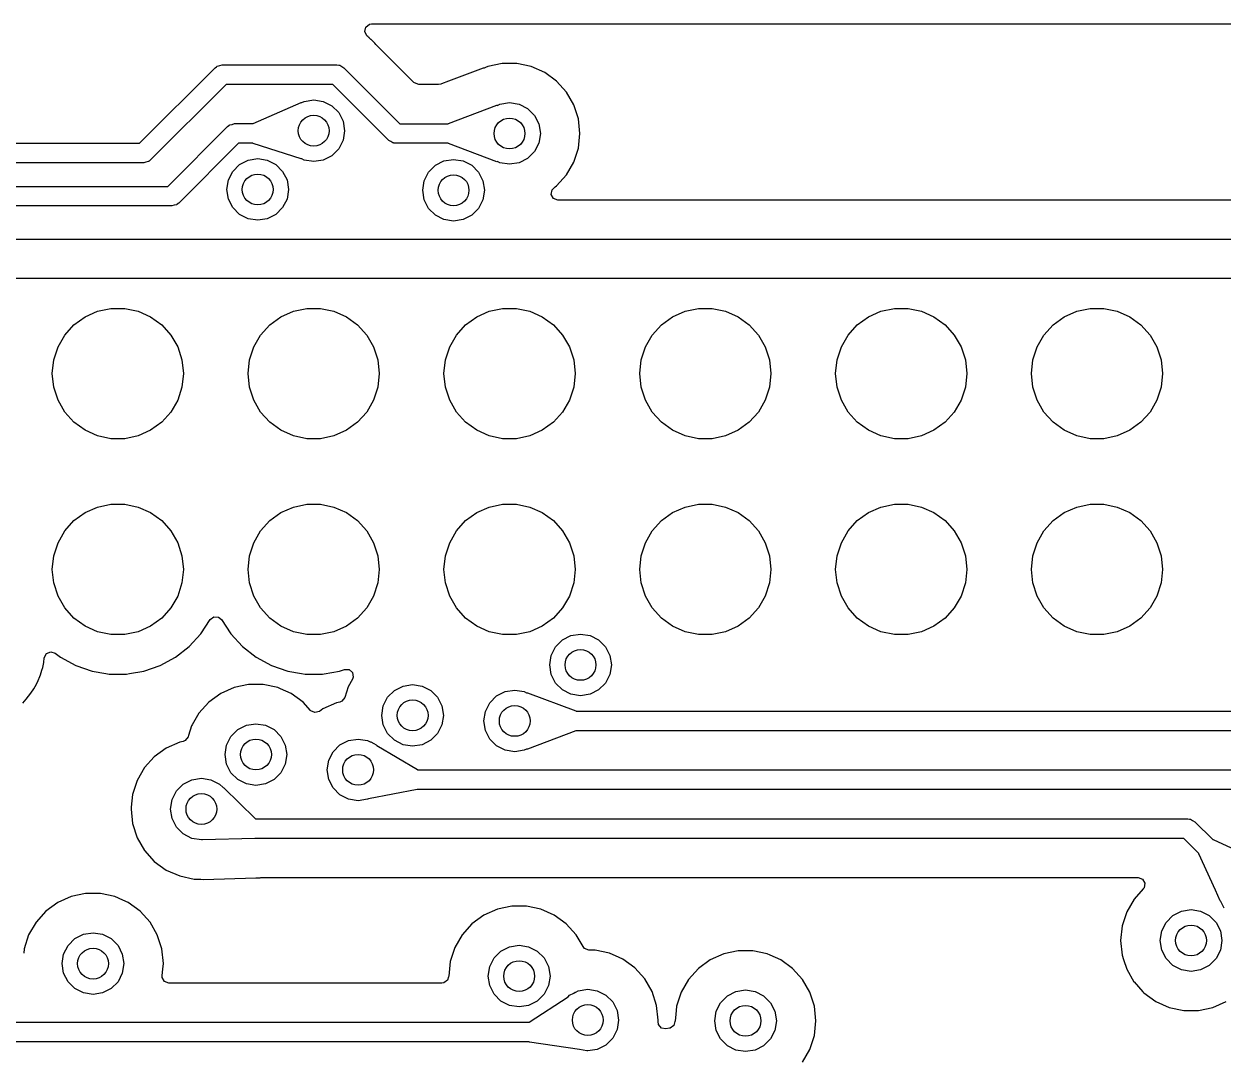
# Model space of a CAD drawing. Extents: x 106.8 to 191.4, y -142.2 to -57.6.
# Drawn here: x 146.58 to 162.13, y -71 to -57.61 of the extents above; entities that cross this region are included whole.
import ezdxf

# ---------------------------------------------------------------- set-up
doc = ezdxf.new("R2010")
doc.units = 0
doc.layers.add('BLACK', color=7, linetype='CONTINUOUS')

msp = doc.modelspace()

# ---------------------------------------------------------------- linework, layer by layer
at = {"layer": 'BLACK', "linetype": 'CONTINUOUS'}
for p, q in [((151.001, -57.7074), (151.014, -57.6489)), ((151.014, -57.6489), (151.062, -57.6129)), ((151.062, -57.6129), (151.088, -57.6091)), ((151.088, -57.6091), (186.522, -57.6091)), ((151.028, -57.7611), (151.001, -57.7074)), ((151.04, -57.7726), (151.028, -57.7611)), ((151.048, -57.7805), (151.04, -57.7726)), ((151.055, -57.7859), (151.048, -57.7805)), ((151.057, -57.7878), (151.055, -57.7859)), ((151.059, -57.7895), (151.057, -57.7878)), ((151.057, -57.7878), (151.057, -57.7878)), ((151.061, -57.7914), (151.059, -57.7895)), ((151.08, -57.8097), (151.061, -57.7914)), ((151.082, -57.8116), (151.08, -57.8097)), ((151.132, -57.8588), (151.082, -57.8116)), ((151.132, -57.8591), (151.132, -57.8588)), ((151.144, -57.8742), (151.132, -57.8591)), ((151.638, -58.3684), (151.144, -57.8742)), ((149.077, -58.1637), (149.08, -58.1603)), ((149.08, -58.1603), (149.082, -58.1595)), ((149.082, -58.1595), (149.087, -58.1556)), ((149.087, -58.1556), (149.118, -58.149)), ((149.118, -58.149), (149.148, -58.1401)), ((149.148, -58.1401), (150.638, -58.1401)), ((150.638, -58.1401), (150.661, -58.1433)), ((150.661, -58.1433), (150.665, -58.143)), ((150.665, -58.143), (150.668, -58.1443)), ((150.668, -58.1443), (150.674, -58.1452)), ((150.674, -58.1452), (150.7, -58.1622)), ((150.7, -58.1622), (150.728, -58.1773)), ((152.595, -58.1608), (152.564, -58.1746)), ((152.782, -58.1211), (152.595, -58.1608)), ((152.973, -58.1211), (152.782, -58.1211)), ((153.159, -58.1608), (152.973, -58.1211)), ((153.334, -58.2385), (153.159, -58.1608)), ((153.159, -58.1608), (153.159, -58.1608)), ((148.079, -59.1566), (149.058, -58.1773)), ((149.058, -58.1773), (149.077, -58.1637)), ((150.728, -58.1773), (151.453, -58.9026)), ((152.533, -58.1832), (152.086, -58.3507)), ((152.543, -58.1811), (152.533, -58.1832)), ((152.547, -58.1802), (152.543, -58.1811)), ((152.564, -58.1746), (152.547, -58.1802)), ((153.488, -58.3507), (153.334, -58.2385)), ((149.201, -58.3941), (148.222, -59.3734)), ((150.586, -58.3941), (149.201, -58.3941)), ((151.311, -59.1194), (150.586, -58.3941)), ((151.644, -58.3735), (151.638, -58.3684)), ((151.7, -58.3941), (151.644, -58.3735)), ((151.955, -58.3941), (151.7, -58.3941)), ((151.986, -58.3885), (151.955, -58.3941)), ((151.994, -58.3853), (151.986, -58.3885)), ((152.086, -58.3507), (151.994, -58.3853)), ((153.616, -58.4927), (153.488, -58.3507)), ((150.173, -58.6293), (150.182, -58.6291)), ((150.182, -58.6295), (150.213, -58.6137)), ((150.182, -58.6291), (150.182, -58.6295)), ((150.213, -58.6137), (150.337, -58.5941)), ((150.337, -58.5941), (150.461, -58.6137)), ((150.461, -58.6137), (150.572, -58.6705)), ((153.712, -58.658), (153.616, -58.4927)), ((149.551, -58.899), (150.173, -58.6293)), ((150.572, -58.6705), (150.661, -58.759)), ((150.661, -58.759), (150.718, -58.8705)), ((152.085, -58.8998), (152.713, -58.664)), ((152.713, -58.664), (152.722, -58.6643)), ((152.722, -58.6643), (152.723, -58.6648)), ((152.723, -58.6648), (152.753, -58.6492)), ((152.753, -58.6492), (152.877, -58.6296)), ((152.877, -58.6296), (153.001, -58.6492)), ((153.001, -58.6492), (153.112, -58.706)), ((153.112, -58.706), (153.201, -58.7945)), ((153.771, -58.8397), (153.712, -58.658)), ((148.444, -59.7154), (149.22, -58.9393)), ((149.22, -58.9393), (149.238, -58.9257)), ((149.238, -58.9257), (149.241, -58.9223)), ((149.241, -58.9223), (149.243, -58.9215)), ((149.243, -58.9215), (149.249, -58.9176)), ((149.249, -58.9176), (149.279, -58.911)), ((149.279, -58.911), (149.309, -58.9021)), ((149.309, -58.9021), (149.547, -58.9021)), ((149.547, -58.9015), (149.551, -58.899)), ((149.547, -58.9021), (149.547, -58.9015)), ((150.718, -58.8705), (150.737, -58.9941)), ((151.453, -58.9026), (152.08, -58.9026)), ((152.08, -58.9026), (152.081, -58.9024)), ((152.081, -58.9024), (152.085, -58.8998)), ((153.201, -58.7945), (153.258, -58.906)), ((153.258, -58.906), (153.277, -59.0296)), ((153.791, -59.0296), (153.771, -58.8397)), ((150.737, -58.9941), (150.718, -59.1177)), ((153.277, -59.0296), (153.258, -59.1532)), ((153.771, -59.2195), (153.791, -59.0296)), ((113.042, -59.1566), (148.079, -59.1566)), ((149.362, -59.1561), (148.586, -59.9322)), ((149.549, -59.1561), (149.362, -59.1561)), ((149.552, -59.1587), (149.549, -59.1561)), ((150.174, -59.3603), (149.552, -59.1587)), ((150.661, -59.2292), (150.572, -59.3177)), ((150.718, -59.1177), (150.661, -59.2292)), ((151.339, -59.1345), (151.311, -59.1194)), ((151.365, -59.1515), (151.339, -59.1345)), ((151.371, -59.1524), (151.365, -59.1515)), ((151.374, -59.1537), (151.371, -59.1524)), ((151.378, -59.1534), (151.374, -59.1537)), ((151.401, -59.1566), (151.378, -59.1534)), ((152.082, -59.1566), (151.401, -59.1566)), ((152.085, -59.1594), (152.082, -59.1566)), ((152.713, -59.3952), (152.085, -59.1594)), ((153.258, -59.1532), (153.201, -59.2647)), ((153.712, -59.4012), (153.771, -59.2195)), ((148.162, -59.4017), (148.132, -59.4106)), ((148.193, -59.3951), (148.162, -59.4017)), ((148.198, -59.3912), (148.193, -59.3951)), ((148.2, -59.3904), (148.198, -59.3912)), ((148.203, -59.387), (148.2, -59.3904)), ((148.222, -59.3734), (148.203, -59.387)), ((149.375, -59.4325), (149.487, -59.3757)), ((149.487, -59.3757), (149.611, -59.3561)), ((149.611, -59.3561), (149.734, -59.3757)), ((149.734, -59.3757), (149.846, -59.4325)), ((150.182, -59.36), (150.174, -59.3603)), ((150.183, -59.3589), (150.182, -59.36)), ((150.213, -59.3745), (150.183, -59.3589)), ((150.337, -59.3941), (150.213, -59.3745)), ((150.461, -59.3745), (150.337, -59.3941)), ((150.572, -59.3177), (150.461, -59.3745)), ((151.915, -59.4426), (152.027, -59.3858)), ((152.027, -59.3858), (152.151, -59.3662)), ((152.151, -59.3662), (152.274, -59.3858)), ((152.274, -59.3858), (152.386, -59.4426)), ((152.722, -59.3951), (152.713, -59.3952)), ((152.723, -59.3943), (152.722, -59.3951)), ((152.753, -59.41), (152.723, -59.3943)), ((153.112, -59.3532), (153.001, -59.41)), ((153.201, -59.2647), (153.112, -59.3532)), ((153.616, -59.5665), (153.712, -59.4012)), ((148.132, -59.4106), (112.99, -59.4106)), ((149.23, -59.6325), (149.287, -59.521)), ((149.287, -59.521), (149.375, -59.4325)), ((149.846, -59.4325), (149.934, -59.521)), ((149.934, -59.521), (149.991, -59.6325)), ((151.77, -59.6426), (151.827, -59.5311)), ((151.827, -59.5311), (151.915, -59.4426)), ((152.386, -59.4426), (152.474, -59.5311)), ((152.474, -59.5311), (152.531, -59.6426)), ((152.877, -59.4296), (152.753, -59.41)), ((153.001, -59.41), (152.877, -59.4296)), ((111.848, -59.7154), (148.444, -59.7154)), ((149.211, -59.7561), (149.23, -59.6325)), ((149.991, -59.6325), (150.011, -59.7561)), ((151.751, -59.7662), (151.77, -59.6426)), ((152.531, -59.6426), (152.551, -59.7662)), ((153.469, -59.7224), (153.488, -59.7085)), ((153.488, -59.7085), (153.616, -59.5665)), ((149.23, -59.8797), (149.211, -59.7561)), ((150.011, -59.7561), (149.991, -59.8797)), ((151.77, -59.8898), (151.751, -59.7662)), ((152.551, -59.7662), (152.531, -59.8898)), ((153.419, -59.8201), (153.429, -59.7608)), ((153.449, -59.8721), (153.419, -59.8201)), ((153.429, -59.7608), (153.454, -59.7337)), ((153.505, -59.8927), (153.449, -59.8721)), ((153.454, -59.7337), (153.469, -59.7224)), ((148.496, -59.9694), (111.849, -59.9694)), ((148.526, -59.9605), (148.496, -59.9694)), ((148.557, -59.9539), (148.526, -59.9605)), ((148.562, -59.95), (148.557, -59.9539)), ((148.565, -59.9492), (148.562, -59.95)), ((148.568, -59.9458), (148.565, -59.9492)), ((148.586, -59.9322), (148.568, -59.9458)), ((149.287, -59.9912), (149.23, -59.8797)), ((149.375, -60.0797), (149.287, -59.9912)), ((149.934, -59.9912), (149.846, -60.0797)), ((149.991, -59.8797), (149.934, -59.9912)), ((151.827, -60.0013), (151.77, -59.8898)), ((151.915, -60.0898), (151.827, -60.0013)), ((152.474, -60.0013), (152.386, -60.0898)), ((152.531, -59.8898), (152.474, -60.0013)), ((180.035, -59.8927), (153.505, -59.8927)), ((149.487, -60.1365), (149.375, -60.0797)), ((149.611, -60.1561), (149.487, -60.1365)), ((149.734, -60.1365), (149.611, -60.1561)), ((149.846, -60.0797), (149.734, -60.1365)), ((152.027, -60.1466), (151.915, -60.0898)), ((152.151, -60.1662), (152.027, -60.1466)), ((152.274, -60.1466), (152.151, -60.1662)), ((152.386, -60.0898), (152.274, -60.1466)), ((128.965, -60.4012), (180.218, -60.4012)), ((180.218, -60.9092), (129.071, -60.9092)), ((147.228, -61.5119), (147.372, -61.4075)), ((147.372, -61.4075), (147.534, -61.3352)), ((147.534, -61.3352), (147.708, -61.2983)), ((147.708, -61.2983), (147.886, -61.2983)), ((147.886, -61.2983), (148.06, -61.3352)), ((148.06, -61.3352), (148.222, -61.4075)), ((148.222, -61.4075), (148.366, -61.5119)), ((149.768, -61.5119), (149.912, -61.4075)), ((149.912, -61.4075), (150.074, -61.3352)), ((150.074, -61.3352), (150.248, -61.2983)), ((150.248, -61.2983), (150.426, -61.2983)), ((150.426, -61.2983), (150.6, -61.3352)), ((150.6, -61.3352), (150.762, -61.4075)), ((150.762, -61.4075), (150.906, -61.5119)), ((152.308, -61.5119), (152.452, -61.4075)), ((152.452, -61.4075), (152.614, -61.3352)), ((152.614, -61.3352), (152.788, -61.2983)), ((152.788, -61.2983), (152.966, -61.2983)), ((152.966, -61.2983), (153.14, -61.3352)), ((153.14, -61.3352), (153.302, -61.4075)), ((153.302, -61.4075), (153.446, -61.5119)), ((154.848, -61.5119), (154.992, -61.4075)), ((154.992, -61.4075), (155.154, -61.3352)), ((155.154, -61.3352), (155.328, -61.2983)), ((155.328, -61.2983), (155.506, -61.2983)), ((155.506, -61.2983), (155.68, -61.3352)), ((155.68, -61.3352), (155.842, -61.4075)), ((155.842, -61.4075), (155.986, -61.5119)), ((157.388, -61.5119), (157.532, -61.4075)), ((157.532, -61.4075), (157.694, -61.3352)), ((157.694, -61.3352), (157.868, -61.2983)), ((157.868, -61.2983), (158.046, -61.2983)), ((158.046, -61.2983), (158.22, -61.3352)), ((158.22, -61.3352), (158.382, -61.4075)), ((158.382, -61.4075), (158.526, -61.5119)), ((159.928, -61.5119), (160.072, -61.4075)), ((160.072, -61.4075), (160.234, -61.3352)), ((160.234, -61.3352), (160.408, -61.2983)), ((160.408, -61.2983), (160.586, -61.2983)), ((160.586, -61.2983), (160.76, -61.3352)), ((160.76, -61.3352), (160.922, -61.4075)), ((160.922, -61.4075), (161.066, -61.5119)), ((147.109, -61.644), (147.228, -61.5119)), ((148.366, -61.5119), (148.485, -61.644)), ((149.649, -61.644), (149.768, -61.5119)), ((150.906, -61.5119), (151.025, -61.644)), ((152.189, -61.644), (152.308, -61.5119)), ((153.446, -61.5119), (153.565, -61.644)), ((154.729, -61.644), (154.848, -61.5119)), ((155.986, -61.5119), (156.105, -61.644)), ((157.269, -61.644), (157.388, -61.5119)), ((158.526, -61.5119), (158.645, -61.644)), ((159.809, -61.644), (159.928, -61.5119)), ((161.066, -61.5119), (161.185, -61.644)), ((147.021, -61.7979), (147.109, -61.644)), ((148.485, -61.644), (148.574, -61.7979)), ((149.561, -61.7979), (149.649, -61.644)), ((151.025, -61.644), (151.114, -61.7979)), ((152.101, -61.7979), (152.189, -61.644)), ((153.565, -61.644), (153.654, -61.7979)), ((154.641, -61.7979), (154.729, -61.644)), ((156.105, -61.644), (156.194, -61.7979)), ((157.181, -61.7979), (157.269, -61.644)), ((158.645, -61.644), (158.734, -61.7979)), ((159.721, -61.7979), (159.809, -61.644)), ((161.185, -61.644), (161.274, -61.7979)), ((146.966, -61.9669), (147.021, -61.7979)), ((148.574, -61.7979), (148.629, -61.9669)), ((149.506, -61.9669), (149.561, -61.7979)), ((151.114, -61.7979), (151.169, -61.9669)), ((152.046, -61.9669), (152.101, -61.7979)), ((153.654, -61.7979), (153.709, -61.9669)), ((154.586, -61.9669), (154.641, -61.7979)), ((156.194, -61.7979), (156.249, -61.9669)), ((157.126, -61.9669), (157.181, -61.7979)), ((158.734, -61.7979), (158.789, -61.9669)), ((159.666, -61.9669), (159.721, -61.7979)), ((161.274, -61.7979), (161.329, -61.9669)), ((146.947, -62.1436), (146.966, -61.9669)), ((148.629, -61.9669), (148.647, -62.1436)), ((149.487, -62.1436), (149.506, -61.9669)), ((151.169, -61.9669), (151.187, -62.1436)), ((152.027, -62.1436), (152.046, -61.9669)), ((153.709, -61.9669), (153.727, -62.1436)), ((154.567, -62.1436), (154.586, -61.9669)), ((156.249, -61.9669), (156.267, -62.1436)), ((157.107, -62.1436), (157.126, -61.9669)), ((158.789, -61.9669), (158.807, -62.1436)), ((159.647, -62.1436), (159.666, -61.9669)), ((161.329, -61.9669), (161.347, -62.1436)), ((146.966, -62.3203), (146.947, -62.1436)), ((148.647, -62.1436), (148.629, -62.3203)), ((149.506, -62.3203), (149.487, -62.1436)), ((151.187, -62.1436), (151.169, -62.3203)), ((152.046, -62.3203), (152.027, -62.1436)), ((153.727, -62.1436), (153.709, -62.3203)), ((154.586, -62.3203), (154.567, -62.1436)), ((156.267, -62.1436), (156.249, -62.3203)), ((157.126, -62.3203), (157.107, -62.1436)), ((158.807, -62.1436), (158.789, -62.3203)), ((159.666, -62.3203), (159.647, -62.1436)), ((161.347, -62.1436), (161.329, -62.3203)), ((147.021, -62.4893), (146.966, -62.3203)), ((148.629, -62.3203), (148.574, -62.4893)), ((149.561, -62.4893), (149.506, -62.3203)), ((151.169, -62.3203), (151.114, -62.4893)), ((152.101, -62.4893), (152.046, -62.3203)), ((153.709, -62.3203), (153.654, -62.4893)), ((154.641, -62.4893), (154.586, -62.3203)), ((156.249, -62.3203), (156.194, -62.4893)), ((157.181, -62.4893), (157.126, -62.3203)), ((158.789, -62.3203), (158.734, -62.4893)), ((159.721, -62.4893), (159.666, -62.3203)), ((161.329, -62.3203), (161.274, -62.4893)), ((147.109, -62.6432), (147.021, -62.4893)), ((148.574, -62.4893), (148.485, -62.6432)), ((149.649, -62.6432), (149.561, -62.4893)), ((151.114, -62.4893), (151.025, -62.6432)), ((152.189, -62.6432), (152.101, -62.4893)), ((153.654, -62.4893), (153.565, -62.6432)), ((154.729, -62.6432), (154.641, -62.4893)), ((156.194, -62.4893), (156.105, -62.6432)), ((157.269, -62.6432), (157.181, -62.4893)), ((158.734, -62.4893), (158.645, -62.6432)), ((159.809, -62.6432), (159.721, -62.4893)), ((161.274, -62.4893), (161.185, -62.6432)), ((147.228, -62.7753), (147.109, -62.6432)), ((148.485, -62.6432), (148.366, -62.7753)), ((149.768, -62.7753), (149.649, -62.6432)), ((151.025, -62.6432), (150.906, -62.7753)), ((152.308, -62.7753), (152.189, -62.6432)), ((153.565, -62.6432), (153.446, -62.7753)), ((154.848, -62.7753), (154.729, -62.6432)), ((156.105, -62.6432), (155.986, -62.7753)), ((157.388, -62.7753), (157.269, -62.6432)), ((158.645, -62.6432), (158.526, -62.7753)), ((159.928, -62.7753), (159.809, -62.6432)), ((161.185, -62.6432), (161.066, -62.7753)), ((147.372, -62.8797), (147.228, -62.7753)), ((148.366, -62.7753), (148.222, -62.8797)), ((149.912, -62.8797), (149.768, -62.7753)), ((150.906, -62.7753), (150.762, -62.8797)), ((152.452, -62.8797), (152.308, -62.7753)), ((153.446, -62.7753), (153.302, -62.8797)), ((154.992, -62.8797), (154.848, -62.7753)), ((155.986, -62.7753), (155.842, -62.8797)), ((157.532, -62.8797), (157.388, -62.7753)), ((158.526, -62.7753), (158.382, -62.8797)), ((160.072, -62.8797), (159.928, -62.7753)), ((161.066, -62.7753), (160.922, -62.8797)), ((147.534, -62.952), (147.372, -62.8797)), ((147.708, -62.9889), (147.534, -62.952)), ((148.06, -62.952), (147.886, -62.9889)), ((148.222, -62.8797), (148.06, -62.952)), ((150.074, -62.952), (149.912, -62.8797)), ((150.248, -62.9889), (150.074, -62.952)), ((150.6, -62.952), (150.426, -62.9889)), ((150.762, -62.8797), (150.6, -62.952)), ((152.614, -62.952), (152.452, -62.8797)), ((152.788, -62.9889), (152.614, -62.952)), ((153.14, -62.952), (152.966, -62.9889)), ((153.302, -62.8797), (153.14, -62.952)), ((155.154, -62.952), (154.992, -62.8797)), ((155.328, -62.9889), (155.154, -62.952)), ((155.68, -62.952), (155.506, -62.9889)), ((155.842, -62.8797), (155.68, -62.952)), ((157.694, -62.952), (157.532, -62.8797)), ((157.868, -62.9889), (157.694, -62.952)), ((158.22, -62.952), (158.046, -62.9889)), ((158.382, -62.8797), (158.22, -62.952)), ((160.234, -62.952), (160.072, -62.8797)), ((160.408, -62.9889), (160.234, -62.952)), ((160.76, -62.952), (160.586, -62.9889)), ((160.922, -62.8797), (160.76, -62.952)), ((147.886, -62.9889), (147.708, -62.9889)), ((150.426, -62.9889), (150.248, -62.9889)), ((152.966, -62.9889), (152.788, -62.9889)), ((155.506, -62.9889), (155.328, -62.9889)), ((158.046, -62.9889), (157.868, -62.9889)), ((160.586, -62.9889), (160.408, -62.9889)), ((147.372, -63.9475), (147.534, -63.8752)), ((147.534, -63.8752), (147.708, -63.8383)), ((147.708, -63.8383), (147.886, -63.8383)), ((147.886, -63.8383), (148.06, -63.8752)), ((148.06, -63.8752), (148.222, -63.9475)), ((149.912, -63.9475), (150.074, -63.8752)), ((150.074, -63.8752), (150.248, -63.8383)), ((150.248, -63.8383), (150.426, -63.8383)), ((150.426, -63.8383), (150.6, -63.8752)), ((150.6, -63.8752), (150.762, -63.9475)), ((152.452, -63.9475), (152.614, -63.8752)), ((152.614, -63.8752), (152.788, -63.8383)), ((152.788, -63.8383), (152.966, -63.8383)), ((152.966, -63.8383), (153.14, -63.8752)), ((153.14, -63.8752), (153.302, -63.9475)), ((154.992, -63.9475), (155.154, -63.8752)), ((155.154, -63.8752), (155.328, -63.8383)), ((155.328, -63.8383), (155.506, -63.8383)), ((155.506, -63.8383), (155.68, -63.8752)), ((155.68, -63.8752), (155.842, -63.9475)), ((157.532, -63.9475), (157.694, -63.8752)), ((157.694, -63.8752), (157.868, -63.8383)), ((157.868, -63.8383), (158.046, -63.8383)), ((158.046, -63.8383), (158.22, -63.8752)), ((158.22, -63.8752), (158.382, -63.9475)), ((160.072, -63.9475), (160.234, -63.8752)), ((160.234, -63.8752), (160.408, -63.8383)), ((160.408, -63.8383), (160.586, -63.8383)), ((160.586, -63.8383), (160.76, -63.8752)), ((160.76, -63.8752), (160.922, -63.9475)), ((147.109, -64.184), (147.228, -64.0519)), ((147.228, -64.0519), (147.372, -63.9475)), ((148.222, -63.9475), (148.366, -64.0519)), ((148.366, -64.0519), (148.485, -64.184)), ((149.649, -64.184), (149.768, -64.0519)), ((149.768, -64.0519), (149.912, -63.9475)), ((150.762, -63.9475), (150.906, -64.0519)), ((150.906, -64.0519), (151.025, -64.184)), ((152.189, -64.184), (152.308, -64.0519)), ((152.308, -64.0519), (152.452, -63.9475)), ((153.302, -63.9475), (153.446, -64.0519)), ((153.446, -64.0519), (153.565, -64.184)), ((154.729, -64.184), (154.848, -64.0519)), ((154.848, -64.0519), (154.992, -63.9475)), ((155.842, -63.9475), (155.986, -64.0519)), ((155.986, -64.0519), (156.105, -64.184)), ((157.269, -64.184), (157.388, -64.0519)), ((157.388, -64.0519), (157.532, -63.9475)), ((158.382, -63.9475), (158.526, -64.0519)), ((158.526, -64.0519), (158.645, -64.184)), ((159.809, -64.184), (159.928, -64.0519)), ((159.928, -64.0519), (160.072, -63.9475)), ((160.922, -63.9475), (161.066, -64.0519)), ((161.066, -64.0519), (161.185, -64.184)), ((147.021, -64.3379), (147.109, -64.184)), ((148.485, -64.184), (148.574, -64.3379)), ((149.561, -64.3379), (149.649, -64.184)), ((151.025, -64.184), (151.114, -64.3379)), ((152.101, -64.3379), (152.189, -64.184)), ((153.565, -64.184), (153.654, -64.3379)), ((154.641, -64.3379), (154.729, -64.184)), ((156.105, -64.184), (156.194, -64.3379)), ((157.181, -64.3379), (157.269, -64.184)), ((158.645, -64.184), (158.734, -64.3379)), ((159.721, -64.3379), (159.809, -64.184)), ((161.185, -64.184), (161.274, -64.3379)), ((146.966, -64.5069), (147.021, -64.3379)), ((148.574, -64.3379), (148.629, -64.5069)), ((149.506, -64.5069), (149.561, -64.3379)), ((151.114, -64.3379), (151.169, -64.5069)), ((152.046, -64.5069), (152.101, -64.3379)), ((153.654, -64.3379), (153.709, -64.5069)), ((154.586, -64.5069), (154.641, -64.3379)), ((156.194, -64.3379), (156.249, -64.5069)), ((157.126, -64.5069), (157.181, -64.3379)), ((158.734, -64.3379), (158.789, -64.5069)), ((159.666, -64.5069), (159.721, -64.3379)), ((161.274, -64.3379), (161.329, -64.5069)), ((146.947, -64.6836), (146.966, -64.5069)), ((148.629, -64.5069), (148.647, -64.6836)), ((149.487, -64.6836), (149.506, -64.5069)), ((151.169, -64.5069), (151.187, -64.6836)), ((152.027, -64.6836), (152.046, -64.5069)), ((153.709, -64.5069), (153.727, -64.6836)), ((154.567, -64.6836), (154.586, -64.5069)), ((156.249, -64.5069), (156.267, -64.6836)), ((157.107, -64.6836), (157.126, -64.5069)), ((158.789, -64.5069), (158.807, -64.6836)), ((159.647, -64.6836), (159.666, -64.5069)), ((161.329, -64.5069), (161.347, -64.6836)), ((146.966, -64.8603), (146.947, -64.6836)), ((148.647, -64.6836), (148.629, -64.8603)), ((149.506, -64.8603), (149.487, -64.6836)), ((151.187, -64.6836), (151.169, -64.8603)), ((152.046, -64.8603), (152.027, -64.6836)), ((153.727, -64.6836), (153.709, -64.8603)), ((154.586, -64.8603), (154.567, -64.6836)), ((156.267, -64.6836), (156.249, -64.8603)), ((157.126, -64.8603), (157.107, -64.6836)), ((158.807, -64.6836), (158.789, -64.8603)), ((159.666, -64.8603), (159.647, -64.6836)), ((161.347, -64.6836), (161.329, -64.8603)), ((147.021, -65.0293), (146.966, -64.8603)), ((148.629, -64.8603), (148.574, -65.0293)), ((149.561, -65.0293), (149.506, -64.8603)), ((151.169, -64.8603), (151.114, -65.0293)), ((152.101, -65.0293), (152.046, -64.8603)), ((153.709, -64.8603), (153.654, -65.0293)), ((154.641, -65.0293), (154.586, -64.8603)), ((156.249, -64.8603), (156.194, -65.0293)), ((157.181, -65.0293), (157.126, -64.8603)), ((158.789, -64.8603), (158.734, -65.0293)), ((159.721, -65.0293), (159.666, -64.8603)), ((161.329, -64.8603), (161.274, -65.0293)), ((147.109, -65.1832), (147.021, -65.0293)), ((148.574, -65.0293), (148.485, -65.1832)), ((149.649, -65.1832), (149.561, -65.0293)), ((151.114, -65.0293), (151.025, -65.1832)), ((152.189, -65.1832), (152.101, -65.0293)), ((153.654, -65.0293), (153.565, -65.1832)), ((154.729, -65.1832), (154.641, -65.0293)), ((156.194, -65.0293), (156.105, -65.1832)), ((157.269, -65.1832), (157.181, -65.0293)), ((158.734, -65.0293), (158.645, -65.1832)), ((159.809, -65.1832), (159.721, -65.0293)), ((161.274, -65.0293), (161.185, -65.1832)), ((147.228, -65.3153), (147.109, -65.1832)), ((147.372, -65.4197), (147.228, -65.3153)), ((148.366, -65.3153), (148.222, -65.4197)), ((148.485, -65.1832), (148.366, -65.3153)), ((148.994, -65.3361), (149.042, -65.3001)), ((149.042, -65.3001), (149.102, -65.3034)), ((149.102, -65.3034), (149.141, -65.3361)), ((149.768, -65.3153), (149.649, -65.1832)), ((149.912, -65.4197), (149.768, -65.3153)), ((150.906, -65.3153), (150.762, -65.4197)), ((151.025, -65.1832), (150.906, -65.3153)), ((152.308, -65.3153), (152.189, -65.1832)), ((152.452, -65.4197), (152.308, -65.3153)), ((153.446, -65.3153), (153.302, -65.4197)), ((153.565, -65.1832), (153.446, -65.3153)), ((154.848, -65.3153), (154.729, -65.1832)), ((154.992, -65.4197), (154.848, -65.3153)), ((155.986, -65.3153), (155.842, -65.4197)), ((156.105, -65.1832), (155.986, -65.3153)), ((157.388, -65.3153), (157.269, -65.1832)), ((157.532, -65.4197), (157.388, -65.3153)), ((158.526, -65.3153), (158.382, -65.4197)), ((158.645, -65.1832), (158.526, -65.3153)), ((159.928, -65.3153), (159.809, -65.1832)), ((160.072, -65.4197), (159.928, -65.3153)), ((161.066, -65.3153), (160.922, -65.4197)), ((161.185, -65.1832), (161.066, -65.3153)), ((147.534, -65.492), (147.372, -65.4197)), ((148.222, -65.4197), (148.06, -65.492)), ((148.873, -65.5209), (148.994, -65.3361)), ((149.141, -65.3361), (149.261, -65.5209)), ((150.074, -65.492), (149.912, -65.4197)), ((150.762, -65.4197), (150.6, -65.492)), ((152.614, -65.492), (152.452, -65.4197)), ((153.302, -65.4197), (153.14, -65.492)), ((155.154, -65.492), (154.992, -65.4197)), ((155.842, -65.4197), (155.68, -65.492)), ((157.694, -65.492), (157.532, -65.4197)), ((158.382, -65.4197), (158.22, -65.492)), ((160.234, -65.492), (160.072, -65.4197)), ((160.922, -65.4197), (160.76, -65.492)), ((147.708, -65.5289), (147.534, -65.492)), ((147.886, -65.5289), (147.708, -65.5289)), ((148.06, -65.492), (147.886, -65.5289)), ((148.72, -65.6865), (148.873, -65.5209)), ((149.261, -65.5209), (149.414, -65.6865)), ((150.248, -65.5289), (150.074, -65.492)), ((150.426, -65.5289), (150.248, -65.5289)), ((150.6, -65.492), (150.426, -65.5289)), ((152.788, -65.5289), (152.614, -65.492)), ((152.966, -65.5289), (152.788, -65.5289)), ((153.14, -65.492), (152.966, -65.5289)), ((153.474, -65.688), (153.563, -65.5995)), ((153.563, -65.5995), (153.674, -65.5427)), ((153.674, -65.5427), (153.798, -65.5231)), ((153.798, -65.5231), (153.921, -65.5427)), ((153.921, -65.5427), (154.033, -65.5995)), ((154.033, -65.5995), (154.121, -65.688)), ((155.328, -65.5289), (155.154, -65.492)), ((155.506, -65.5289), (155.328, -65.5289)), ((155.68, -65.492), (155.506, -65.5289)), ((157.868, -65.5289), (157.694, -65.492)), ((158.046, -65.5289), (157.868, -65.5289)), ((158.22, -65.492), (158.046, -65.5289)), ((160.408, -65.5289), (160.234, -65.492)), ((160.586, -65.5289), (160.408, -65.5289)), ((160.76, -65.492), (160.586, -65.5289)), ((146.843, -65.8304), (146.871, -65.777)), ((146.871, -65.777), (146.926, -65.754)), ((146.926, -65.754), (146.984, -65.7721)), ((146.984, -65.7721), (146.984, -65.7725)), ((146.984, -65.7725), (147.052, -65.8248)), ((148.543, -65.8248), (148.72, -65.6865)), ((149.414, -65.6865), (149.592, -65.8248)), ((153.417, -65.7995), (153.474, -65.688)), ((154.121, -65.688), (154.178, -65.7995)), ((146.822, -65.9577), (146.835, -65.8919)), ((146.835, -65.8919), (146.843, -65.8304)), ((147.052, -65.8248), (147.052, -65.8248)), ((147.052, -65.8248), (147.052, -65.8248)), ((147.052, -65.8248), (147.25, -65.9319)), ((147.25, -65.9319), (147.462, -66.005)), ((148.132, -66.005), (148.345, -65.9319)), ((148.345, -65.9319), (148.543, -65.8248)), ((149.592, -65.8248), (149.79, -65.9319)), ((149.79, -65.9319), (150.002, -66.005)), ((153.398, -65.9231), (153.417, -65.7995)), ((153.417, -66.0467), (153.398, -65.9231)), ((154.178, -65.7995), (154.198, -65.9231)), ((154.198, -65.9231), (154.178, -66.0467)), ((146.754, -66.145), (146.792, -66.0531)), ((146.792, -66.0531), (146.813, -65.9895)), ((146.813, -65.9895), (146.822, -65.9577)), ((147.462, -66.005), (147.64, -66.0347)), ((147.64, -66.0347), (147.685, -66.0421)), ((147.685, -66.0421), (147.685, -66.0421)), ((147.685, -66.0421), (147.91, -66.0421)), ((147.91, -66.0421), (147.947, -66.0359)), ((147.947, -66.0359), (148.132, -66.005)), ((150.002, -66.005), (150.18, -66.0347)), ((150.18, -66.0347), (150.225, -66.0421)), ((150.225, -66.0421), (150.225, -66.0421)), ((150.225, -66.0421), (150.45, -66.0421)), ((150.45, -66.0421), (150.474, -66.038)), ((150.474, -66.038), (150.672, -66.005)), ((150.672, -66.005), (150.736, -65.9829)), ((150.736, -65.9829), (150.796, -65.984)), ((150.796, -65.984), (150.842, -66.0235)), ((150.851, -66.0829), (150.841, -66.11)), ((150.842, -66.0235), (150.851, -66.0829)), ((153.474, -66.1582), (153.417, -66.0467)), ((154.178, -66.0467), (154.121, -66.1582)), ((146.67, -66.2896), (146.708, -66.2337)), ((146.708, -66.2337), (146.724, -66.2052)), ((146.724, -66.2052), (146.754, -66.145)), ((149.306, -66.2171), (149.131, -66.2947)), ((149.492, -66.1773), (149.306, -66.2171)), ((149.683, -66.1773), (149.492, -66.1773)), ((149.87, -66.2171), (149.683, -66.1773)), ((149.908, -66.2337), (149.87, -66.2171)), ((150.045, -66.2947), (149.908, -66.2337)), ((150.785, -66.2063), (150.739, -66.3478)), ((150.841, -66.11), (150.785, -66.2063)), ((151.385, -66.2542), (151.496, -66.1974)), ((151.496, -66.1974), (151.62, -66.1778)), ((151.62, -66.1778), (151.743, -66.1974)), ((151.743, -66.1974), (151.855, -66.2542)), ((153.563, -66.2467), (153.474, -66.1582)), ((153.674, -66.3035), (153.563, -66.2467)), ((154.033, -66.2467), (153.921, -66.3035)), ((154.121, -66.1582), (154.033, -66.2467)), ((146.566, -66.4189), (146.61, -66.3684)), ((146.61, -66.3684), (146.67, -66.2896)), ((149.131, -66.2947), (148.977, -66.407)), ((150.199, -66.407), (150.045, -66.2947)), ((150.702, -66.3952), (150.674, -66.4066)), ((150.739, -66.3478), (150.702, -66.3952)), ((151.239, -66.4542), (151.296, -66.3427)), ((151.296, -66.3427), (151.385, -66.2542)), ((151.855, -66.2542), (151.943, -66.3427)), ((151.943, -66.3427), (152, -66.4542)), ((152.621, -66.4145), (152.71, -66.326)), ((152.71, -66.326), (152.821, -66.2692)), ((152.821, -66.2692), (152.945, -66.2496)), ((152.945, -66.2496), (153.069, -66.2692)), ((153.069, -66.2692), (153.099, -66.2848)), ((153.099, -66.2848), (153.1, -66.2841)), ((153.1, -66.2841), (153.109, -66.284)), ((153.109, -66.284), (153.738, -66.5198)), ((153.798, -66.3231), (153.674, -66.3035)), ((153.921, -66.3035), (153.798, -66.3231)), ((148.849, -66.5489), (148.762, -66.6987)), ((148.977, -66.407), (148.849, -66.5489)), ((150.295, -66.5135), (150.199, -66.407)), ((150.299, -66.5179), (150.295, -66.5135)), ((150.354, -66.5423), (150.299, -66.5179)), ((150.412, -66.5257), (150.354, -66.5423)), ((150.456, -66.4935), (150.412, -66.5257)), ((150.631, -66.4158), (150.456, -66.4935)), ((150.674, -66.4066), (150.631, -66.4158)), ((151.22, -66.5778), (151.239, -66.4542)), ((152, -66.4542), (152.02, -66.5778)), ((152.545, -66.6496), (152.565, -66.526)), ((152.565, -66.526), (152.621, -66.4145)), ((153.738, -66.5198), (153.741, -66.5226)), ((153.741, -66.5226), (164.467, -66.5226)), ((148.753, -66.7143), (148.712, -66.8407)), ((148.762, -66.6987), (148.753, -66.7143)), ((149.353, -66.7622), (149.464, -66.7054)), ((149.464, -66.7054), (149.588, -66.6858)), ((149.588, -66.6858), (149.711, -66.7054)), ((149.711, -66.7054), (149.823, -66.7622)), ((151.239, -66.7015), (151.22, -66.5778)), ((151.296, -66.813), (151.239, -66.7015)), ((152, -66.7015), (151.943, -66.813)), ((152.02, -66.5778), (152, -66.7015)), ((152.565, -66.7732), (152.545, -66.6496)), ((148.707, -66.8558), (148.67, -66.9032)), ((148.712, -66.8407), (148.707, -66.8558)), ((149.207, -66.9622), (149.264, -66.8507)), ((149.264, -66.8507), (149.353, -66.7622)), ((149.823, -66.7622), (149.911, -66.8507)), ((149.911, -66.8507), (149.968, -66.9622)), ((151.385, -66.9015), (151.296, -66.813)), ((151.943, -66.813), (151.855, -66.9015)), ((152.621, -66.8847), (152.565, -66.7732)), ((153.738, -66.7794), (153.109, -67.0152)), ((153.742, -66.7768), (153.738, -66.7794)), ((164.469, -66.7766), (153.742, -66.7766)), ((153.742, -66.7766), (153.742, -66.7768)), ((148.424, -67.0015), (148.27, -67.1137)), ((148.599, -66.9238), (148.424, -67.0015)), ((148.642, -66.9146), (148.599, -66.9238)), ((148.67, -66.9032), (148.642, -66.9146)), ((149.188, -67.0858), (149.207, -66.9622)), ((149.968, -66.9622), (149.988, -67.0858)), ((150.589, -67.0495), (150.678, -66.961)), ((150.678, -66.961), (150.789, -66.9042)), ((150.789, -66.9042), (150.913, -66.8846)), ((150.913, -66.8846), (151.037, -66.9042)), ((151.037, -66.9042), (151.07, -66.9212)), ((151.07, -66.9212), (151.076, -66.9212)), ((151.076, -66.9212), (151.078, -66.9219)), ((151.078, -66.9219), (151.115, -66.944)), ((151.115, -66.944), (151.148, -66.961)), ((151.148, -66.961), (151.155, -66.968)), ((151.155, -66.968), (151.682, -67.2812)), ((151.496, -66.9583), (151.385, -66.9015)), ((151.62, -66.9778), (151.496, -66.9583)), ((151.743, -66.9583), (151.62, -66.9778)), ((151.855, -66.9015), (151.743, -66.9583)), ((152.71, -66.9732), (152.621, -66.8847)), ((152.821, -67.03), (152.71, -66.9732)), ((153.099, -67.0144), (153.069, -67.03)), ((153.1, -67.0149), (153.099, -67.0144)), ((153.109, -67.0152), (153.1, -67.0149)), ((148.27, -67.1137), (148.142, -67.2557)), ((149.207, -67.2095), (149.188, -67.0858)), ((149.988, -67.0858), (149.968, -67.2095)), ((150.513, -67.2846), (150.533, -67.161)), ((150.533, -67.161), (150.589, -67.0495)), ((152.945, -67.0496), (152.821, -67.03)), ((153.069, -67.03), (152.945, -67.0496)), ((148.142, -67.2557), (148.047, -67.421)), ((149.264, -67.321), (149.207, -67.2095)), ((149.353, -67.4095), (149.264, -67.321)), ((149.911, -67.321), (149.823, -67.4095)), ((149.968, -67.2095), (149.911, -67.321)), ((150.533, -67.4082), (150.513, -67.2846)), ((151.682, -67.2812), (151.685, -67.2846)), ((151.685, -67.2846), (162.689, -67.2846)), ((148.047, -67.421), (147.988, -67.6027)), ((148.557, -67.5575), (148.646, -67.469)), ((148.646, -67.469), (148.757, -67.4122)), ((148.757, -67.4122), (148.881, -67.3926)), ((148.881, -67.3926), (149.005, -67.4122)), ((149.005, -67.4122), (149.116, -67.469)), ((149.116, -67.469), (149.162, -67.5152)), ((149.464, -67.4663), (149.353, -67.4095)), ((149.588, -67.4858), (149.464, -67.4663)), ((149.711, -67.4663), (149.588, -67.4858)), ((149.823, -67.4095), (149.711, -67.4663)), ((150.589, -67.5197), (150.533, -67.4082)), ((147.988, -67.6027), (147.97, -67.7668)), ((148.501, -67.669), (148.557, -67.5575)), ((149.162, -67.5152), (149.164, -67.5145)), ((149.164, -67.5145), (149.172, -67.5178)), ((149.172, -67.5178), (149.58, -67.9162)), ((150.678, -67.6082), (150.589, -67.5197)), ((150.789, -67.665), (150.678, -67.6082)), ((151.678, -67.5404), (151.048, -67.6591)), ((151.682, -67.5386), (151.678, -67.5404)), ((162.691, -67.5386), (151.682, -67.5386)), ((147.97, -67.7668), (147.968, -67.7926)), ((147.968, -67.7926), (147.988, -67.9825)), ((148.481, -67.7926), (148.501, -67.669)), ((148.501, -67.9162), (148.481, -67.7926)), ((150.913, -67.6846), (150.789, -67.665)), ((151.037, -67.665), (150.913, -67.6846)), ((151.048, -67.6591), (151.037, -67.665)), ((148.557, -68.0277), (148.501, -67.9162)), ((149.58, -67.9162), (149.581, -67.9196)), ((149.581, -67.9196), (161.675, -67.9196)), ((161.675, -67.9196), (161.698, -67.9228)), ((161.698, -67.9228), (161.702, -67.9225)), ((161.702, -67.9225), (161.705, -67.9238)), ((161.705, -67.9238), (161.711, -67.9247)), ((161.711, -67.9247), (161.737, -67.9417)), ((161.737, -67.9417), (161.765, -67.9568)), ((161.765, -67.9568), (161.997, -68.1885)), ((147.988, -67.9825), (148.047, -68.1642)), ((148.646, -68.1162), (148.557, -68.0277)), ((148.047, -68.1642), (148.142, -68.3295)), ((148.757, -68.173), (148.646, -68.1162)), ((148.881, -68.1926), (148.757, -68.173)), ((148.89, -68.1912), (148.881, -68.1926)), ((148.893, -68.1923), (148.89, -68.1912)), ((149.572, -68.1739), (148.893, -68.1923)), ((149.573, -68.1736), (149.572, -68.1739)), ((161.622, -68.1736), (149.573, -68.1736)), ((161.818, -68.3689), (161.622, -68.1736)), ((161.997, -68.1885), (161.997, -68.1884)), ((161.997, -68.1884), (162.002, -68.1895)), ((162.002, -68.1895), (162.406, -68.3731)), ((148.142, -68.3295), (148.27, -68.4715)), ((161.818, -68.3731), (161.818, -68.3689)), ((162.032, -68.8442), (161.818, -68.3731)), ((148.27, -68.4715), (148.424, -68.5837)), ((148.424, -68.5837), (148.599, -68.6614)), ((148.599, -68.6614), (148.786, -68.7011)), ((148.786, -68.7011), (148.863, -68.7011)), ((148.863, -68.7011), (148.873, -68.7017)), ((148.873, -68.7017), (148.907, -68.7056)), ((148.907, -68.7056), (149.586, -68.6872)), ((149.586, -68.6872), (149.634, -68.6837)), ((149.634, -68.6837), (149.642, -68.6831)), ((149.634, -68.6837), (149.634, -68.6837)), ((149.642, -68.6833), (149.651, -68.6821)), ((149.642, -68.6831), (149.642, -68.6833)), ((149.651, -68.6821), (161.031, -68.6821)), ((161.031, -68.6821), (161.088, -68.7027)), ((161.088, -68.7027), (161.118, -68.7547)), ((147.379, -68.8891), (147.193, -68.9288)), ((147.57, -68.8891), (147.379, -68.8891)), ((147.757, -68.9288), (147.57, -68.8891)), ((161.097, -68.8288), (160.977, -68.9611)), ((161.107, -68.8139), (161.097, -68.8288)), ((161.118, -68.7547), (161.107, -68.8139)), ((162.096, -68.9844), (162.032, -68.8442)), ((147.018, -69.0065), (146.864, -69.1187)), ((147.193, -68.9288), (147.018, -69.0065)), ((147.86, -68.9748), (147.757, -68.9288)), ((147.932, -69.0065), (147.86, -68.9748)), ((148.086, -69.1187), (147.932, -69.0065)), ((160.977, -68.9611), (160.882, -69.1265)), ((162.102, -68.9904), (162.096, -68.9844)), ((162.146, -69.0767), (162.102, -68.9904)), ((162.102, -68.9904), (162.102, -68.9904)), ((146.864, -69.1187), (146.736, -69.2607)), ((148.214, -69.2607), (148.086, -69.1187)), ((152.545, -69.169), (152.39, -69.2812)), ((152.719, -69.0913), (152.545, -69.169)), ((152.906, -69.0516), (152.719, -69.0913)), ((153.097, -69.0516), (152.906, -69.0516)), ((153.284, -69.0913), (153.097, -69.0516)), ((153.458, -69.169), (153.284, -69.0913)), ((153.284, -69.0913), (153.284, -69.0913)), ((153.613, -69.2812), (153.458, -69.169)), ((160.882, -69.1265), (160.823, -69.3082)), ((161.393, -69.263), (161.481, -69.1745)), ((161.481, -69.1745), (161.593, -69.1177)), ((161.593, -69.1177), (161.716, -69.0981)), ((161.716, -69.0981), (161.84, -69.1177)), ((161.84, -69.1177), (161.952, -69.1745)), ((161.952, -69.1745), (162.04, -69.263)), ((146.736, -69.2607), (146.64, -69.426)), ((148.309, -69.426), (148.214, -69.2607)), ((152.39, -69.2812), (152.263, -69.4232)), ((153.741, -69.4232), (153.613, -69.2812)), ((160.823, -69.3082), (160.803, -69.4981)), ((161.336, -69.3745), (161.393, -69.263)), ((162.04, -69.263), (162.097, -69.3745)), ((146.64, -69.426), (146.581, -69.6077)), ((147.151, -69.5625), (147.24, -69.474)), ((147.24, -69.474), (147.351, -69.4172)), ((147.351, -69.4172), (147.475, -69.3976)), ((147.475, -69.3976), (147.599, -69.4172)), ((147.599, -69.4172), (147.71, -69.474)), ((147.71, -69.474), (147.799, -69.5625)), ((148.368, -69.6077), (148.309, -69.426)), ((152.263, -69.4232), (152.167, -69.5885)), ((153.83, -69.5776), (153.741, -69.4232)), ((160.803, -69.4981), (160.823, -69.688)), ((161.316, -69.4981), (161.336, -69.3745)), ((161.336, -69.6217), (161.316, -69.4981)), ((162.097, -69.3745), (162.116, -69.4981)), ((162.116, -69.4981), (162.097, -69.6217)), ((146.581, -69.6077), (146.576, -69.6613)), ((147.094, -69.674), (147.151, -69.5625)), ((147.799, -69.5625), (147.855, -69.674)), ((148.388, -69.7976), (148.368, -69.6077)), ((152.167, -69.5885), (152.108, -69.7702)), ((152.678, -69.725), (152.766, -69.6365)), ((152.766, -69.6365), (152.878, -69.5797)), ((152.878, -69.5797), (153.002, -69.5601)), ((153.002, -69.5601), (153.125, -69.5797)), ((153.125, -69.5797), (153.237, -69.6365)), ((153.237, -69.6365), (153.325, -69.725)), ((153.849, -69.601), (153.83, -69.5776)), ((153.906, -69.6216), (153.849, -69.601)), ((153.987, -69.6216), (153.906, -69.6216)), ((154.174, -69.6613), (153.987, -69.6216)), ((154.301, -69.7178), (154.174, -69.6613)), ((155.842, -69.6316), (155.655, -69.6713)), ((156.033, -69.6316), (155.842, -69.6316)), ((156.22, -69.6713), (156.033, -69.6316)), ((161.393, -69.7332), (161.336, -69.6217)), ((162.097, -69.6217), (162.04, -69.7332)), ((147.075, -69.7976), (147.094, -69.674)), ((147.094, -69.9212), (147.075, -69.7976)), ((147.855, -69.674), (147.875, -69.7976)), ((147.875, -69.7976), (147.855, -69.9212)), ((148.381, -69.8696), (148.388, -69.7976)), ((152.108, -69.7702), (152.088, -69.9601)), ((152.108, -69.7702), (152.108, -69.7702)), ((152.108, -69.7702), (152.108, -69.7702)), ((152.621, -69.8365), (152.678, -69.725)), ((153.325, -69.725), (153.382, -69.8365)), ((154.348, -69.739), (154.301, -69.7178)), ((154.503, -69.8512), (154.348, -69.739)), ((155.481, -69.749), (155.327, -69.8612)), ((155.655, -69.6713), (155.481, -69.749)), ((156.258, -69.688), (156.22, -69.6713)), ((156.395, -69.749), (156.258, -69.688)), ((156.549, -69.8612), (156.395, -69.749)), ((160.823, -69.688), (160.842, -69.7455)), ((160.842, -69.7455), (160.882, -69.8696)), ((161.481, -69.8217), (161.393, -69.7332)), ((161.593, -69.8785), (161.481, -69.8217)), ((161.952, -69.8217), (161.84, -69.8785)), ((162.04, -69.7332), (161.952, -69.8217)), ((147.151, -70.0327), (147.094, -69.9212)), ((147.855, -69.9212), (147.799, -70.0327)), ((148.372, -69.954), (148.381, -69.8696)), ((148.373, -69.9785), (148.372, -69.954)), ((148.403, -70.0305), (148.373, -69.9785)), ((152.084, -69.9689), (152.073, -70.0123)), ((152.087, -69.9693), (152.084, -69.9689)), ((152.088, -69.9601), (152.087, -69.9693)), ((152.088, -69.9601), (152.088, -69.9601)), ((152.602, -69.9601), (152.621, -69.8365)), ((152.621, -70.0837), (152.602, -69.9601)), ((153.382, -69.8365), (153.402, -69.9601)), ((153.402, -69.9601), (153.382, -70.0837)), ((154.631, -69.9932), (154.503, -69.8512)), ((155.327, -69.8612), (155.199, -70.0031)), ((156.677, -70.0031), (156.549, -69.8612)), ((160.882, -69.8696), (160.976, -70.0323)), ((161.716, -69.8981), (161.593, -69.8785)), ((161.84, -69.8785), (161.716, -69.8981)), ((147.24, -70.1212), (147.151, -70.0327)), ((147.351, -70.178), (147.24, -70.1212)), ((147.71, -70.1212), (147.599, -70.178)), ((147.799, -70.0327), (147.71, -70.1212)), ((148.459, -70.0511), (148.403, -70.0305)), ((152, -70.0511), (148.459, -70.0511)), ((152.024, -70.0477), (152, -70.0511)), ((152.073, -70.0123), (152.024, -70.0477)), ((152.678, -70.1952), (152.621, -70.0837)), ((153.382, -70.0837), (153.325, -70.1952)), ((153.768, -70.1497), (153.892, -70.1301)), ((153.892, -70.1301), (154.015, -70.1497)), ((154.726, -70.1585), (154.631, -69.9932)), ((155.199, -70.0031), (155.103, -70.1685)), ((156.772, -70.1685), (156.677, -70.0031)), ((160.976, -70.0323), (160.977, -70.035)), ((160.977, -70.035), (161.093, -70.1635)), ((147.475, -70.1976), (147.351, -70.178)), ((147.599, -70.178), (147.475, -70.1976)), ((152.766, -70.2837), (152.678, -70.1952)), ((152.878, -70.3405), (152.766, -70.2837)), ((153.237, -70.2837), (153.125, -70.3405)), ((153.13, -70.5561), (153.636, -70.2275)), ((153.325, -70.1952), (153.237, -70.2837)), ((153.636, -70.2275), (153.657, -70.2065)), ((153.657, -70.2065), (153.709, -70.1797)), ((153.709, -70.1797), (153.727, -70.1682)), ((153.727, -70.1682), (153.735, -70.1668)), ((153.735, -70.1668), (153.768, -70.1497)), ((154.015, -70.1497), (154.127, -70.2065)), ((154.127, -70.2065), (154.215, -70.295)), ((154.785, -70.3402), (154.726, -70.1585)), ((155.103, -70.1685), (155.044, -70.3501)), ((155.614, -70.305), (155.703, -70.2165)), ((155.703, -70.2165), (155.814, -70.1597)), ((155.814, -70.1597), (155.938, -70.1401)), ((155.938, -70.1401), (156.061, -70.1597)), ((156.061, -70.1597), (156.173, -70.2165)), ((156.173, -70.2165), (156.261, -70.305)), ((156.831, -70.3502), (156.772, -70.1685)), ((161.093, -70.1635), (161.105, -70.1769)), ((161.105, -70.1769), (161.26, -70.2892)), ((161.26, -70.2892), (161.434, -70.3669)), ((161.999, -70.3669), (162.173, -70.2892)), ((153.002, -70.3601), (152.878, -70.3405)), ((153.125, -70.3405), (153.002, -70.3601)), ((154.215, -70.295), (154.272, -70.4065)), ((154.272, -70.4065), (154.292, -70.5301)), ((154.805, -70.5301), (154.785, -70.3402)), ((155.038, -70.4066), (155.028, -70.5003)), ((155.044, -70.3501), (155.038, -70.4066)), ((155.538, -70.5401), (155.557, -70.4165)), ((155.557, -70.4165), (155.614, -70.305)), ((156.261, -70.305), (156.318, -70.4165)), ((156.318, -70.4165), (156.338, -70.5401)), ((156.851, -70.5401), (156.831, -70.3502)), ((161.434, -70.3669), (161.621, -70.4066)), ((161.621, -70.4066), (161.812, -70.4066)), ((161.812, -70.4066), (161.999, -70.3669)), ((131.836, -70.5596), (153.127, -70.5596)), ((153.127, -70.5596), (153.128, -70.5577)), ((153.128, -70.5577), (153.13, -70.5561)), ((154.292, -70.5301), (154.272, -70.6537)), ((154.803, -70.5492), (154.805, -70.5301)), ((154.803, -70.5497), (154.803, -70.5492)), ((154.808, -70.5895), (154.803, -70.5497)), ((154.847, -70.6353), (154.808, -70.5895)), ((155.01, -70.5996), (154.961, -70.6349)), ((155.022, -70.5492), (155.01, -70.5996)), ((155.023, -70.5493), (155.022, -70.5492)), ((155.024, -70.543), (155.023, -70.5493)), ((155.028, -70.5003), (155.024, -70.5401)), ((155.024, -70.5401), (155.024, -70.5413)), ((155.024, -70.5413), (155.024, -70.543)), ((155.557, -70.6637), (155.538, -70.5401)), ((156.338, -70.5401), (156.318, -70.6637)), ((156.831, -70.73), (156.851, -70.5401)), ((154.272, -70.6537), (154.215, -70.7652)), ((154.906, -70.6454), (154.847, -70.6353)), ((154.953, -70.6369), (154.906, -70.6454)), ((154.961, -70.6349), (154.953, -70.6369)), ((155.614, -70.7752), (155.557, -70.6637)), ((156.318, -70.6637), (156.261, -70.7752)), ((156.772, -70.9116), (156.831, -70.73)), ((153.132, -70.8136), (131.784, -70.8136)), ((153.134, -70.8151), (153.132, -70.8136)), ((153.783, -70.9136), (153.134, -70.8151)), ((153.878, -70.9281), (153.783, -70.9136)), ((154.015, -70.9105), (153.892, -70.9301)), ((154.127, -70.8537), (154.015, -70.9105)), ((154.215, -70.7652), (154.127, -70.8537)), ((155.703, -70.8637), (155.614, -70.7752)), ((155.814, -70.9205), (155.703, -70.8637)), ((156.173, -70.8637), (156.061, -70.9205)), ((156.261, -70.7752), (156.173, -70.8637)), ((156.677, -71.077), (156.772, -70.9116)), ((153.879, -70.9281), (153.878, -70.9281)), ((153.892, -70.9301), (153.879, -70.9281)), ((155.938, -70.9401), (155.814, -70.9205)), ((156.061, -70.9205), (155.938, -70.9401))]:
    msp.add_line(p, q, dxfattribs=at)
at = {"layer": 'BLACK'}
for centre in [(150.337, -58.9941), (152.877, -59.0296), (149.611, -59.7561), (152.151, -59.7662), (153.798, -65.9231), (151.62, -66.5778), (152.945, -66.6496), (149.588, -67.0858), (150.913, -67.2846), (148.881, -67.7926), (161.716, -69.4981), (147.475, -69.7976), (153.002, -69.9601), (153.892, -70.5301), (155.938, -70.5401)]:
    msp.add_circle(centre, 0.2, dxfattribs=at)

doc.saveas('drawing.dxf')
